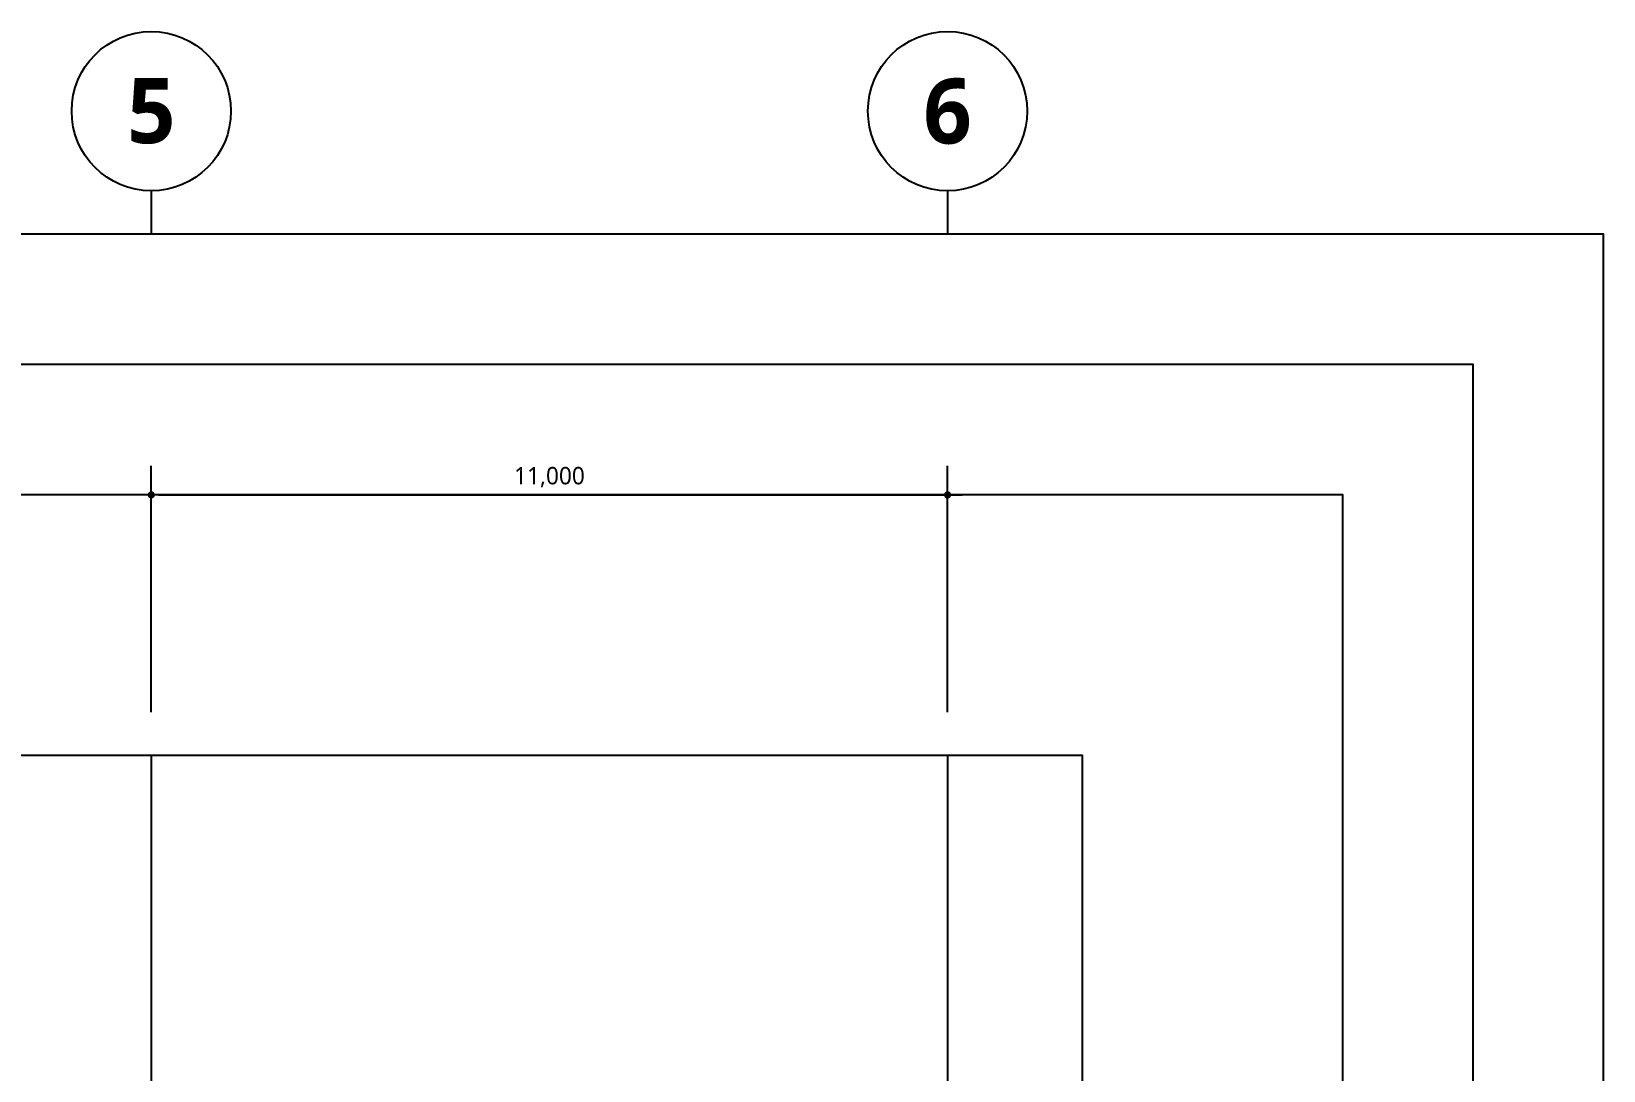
# Model space of a CAD drawing. Header units: millimetres. Extents: x 0 to 672800, y 0 to 118800.
# Drawn here: x 587683 to 609401, y 41095 to 55444 of the extents above; entities that cross this region are included whole.
import ezdxf
from ezdxf.enums import TextEntityAlignment as Align

# ---------------------------------------------------------------- set-up
doc = ezdxf.new("R2010")
doc.units = ezdxf.units.MM
doc.header["$LTSCALE"] = 200
doc.linetypes.add('CEN-GAUN', pattern=[32.2, 30, -1, 0.2, -1])
doc.layers.get('DEFPOINTS').update_dxf_attribs({"color": 137})
doc.layers.add('CEN', color=1, linetype='CEN-GAUN')
doc.layers.add('check', color=61, linetype='Continuous', plot=False)
doc.styles.add('맑은고딕', font='malgun.ttf')
doc.styles.add('스타일2', font='malgunbd.ttf')
doc.dimstyles.new('CJAK', dxfattribs={"dimscale": 200, "dimtxt": 1.2, "dimasz": 0.5, "dimexe": 2, "dimexo": 3, "dimgap": 0.5, "dimtad": 1, "dimdec": 0, "dimzin": 1, "dimdsep": 46, "dimlunit": 6, "dimtxsty": '맑은고딕', "dimblk": 'CJDOT', "dimcen": 0.09, "dimdle": 1, "dimclrd": 256, "dimclre": 256, "dimclrt": 256, "dimadec": 0, "dimazin": 0, "dimtfac": 1, "dimtdec": 0, "dimtix": 1, "dimtmove": 2, "dimatfit": 3, "dimldrblk": 'CJDOT', "dimfxl": 1, "dimtolj": 1, "dimtzin": 1, "dimarcsym": 0})

# ---------------------------------------------------------------- blocks, each defined once
blk = doc.blocks.new('CJDOT')
blk.add_line((-2, 0), (2, 0))
at = {"const_width": 0.5}
blk.add_lwpolyline([(-0.25, 0, 1), (0.25, 0, 1)], format="xyb", close=True, dxfattribs=at)
blk = doc.blocks.new('*D353')
at = {"layer": 'check', "lineweight": -2, "transparency": 16777216}
for p, q in [((589339, 46044), (589339, 49444)), ((600339, 46044), (600339, 49444)), ((589439, 49044), (600239, 49044))]:
    blk.add_line(p, q, dxfattribs=at)
at = {"layer": 'DEFPOINTS', "color": 0, "transparency": 16777216}
for p in [(600339, 49044), (589339, 45444), (600339, 45444)]:
    blk.add_point(p, dxfattribs=at)
at = {"layer": 'check', "lineweight": -2, "transparency": 16777216, "xscale": 100, "yscale": 100, "zscale": 100, "rotation": 180}
blk.add_blockref('CJDOT', (589339, 49044), dxfattribs=at)
at = {"layer": 'check', "lineweight": -2, "transparency": 16777216, "xscale": 100, "yscale": 100, "zscale": 100}
blk.add_blockref('CJDOT', (600339, 49044), dxfattribs=at)
at = {"layer": 'check', "transparency": 16777216, "insert": (594839, 49288), "char_height": 240, "attachment_point": 5, "style": '맑은고딕'}
blk.add_mtext('\\A1;11,000', dxfattribs=at)
blk = doc.blocks.new('x1')
blk.add_line((0, 600), (0, 0))
blk.add_circle((0, 1700), 1100)
at = {"style": '스타일2'}
blk.add_attdef('X', text='', height=900, dxfattribs=at).set_placement((0, 1700), align=Align.MIDDLE)

msp = doc.modelspace()

# ---------------------------------------------------------------- linework, layer by layer
at = {"layer": 'CEN'}
for p, q in [((589339.1, 45443.6), (589339.1, 20890.3)), ((600339.1, 45443.6), (600339.1, 20890.3))]:
    msp.add_line(p, q, dxfattribs=at)
at = {"layer": 'DEFPOINTS'}
for points in [[(609401.1, 13243.6), (609401.1, 52643.6), (571001.5, 52643.6), (571001.5, 13243.6)], [(607601.1, 15043.6), (607601.1, 50843.6), (572801.5, 50843.6), (572801.5, 15043.6)], [(605801.1, 16843.6), (605801.1, 49043.6), (574601.5, 49043.6), (574601.5, 16843.6)], [(602201.1, 20890.3), (602201.1, 45443.6), (578201.5, 45443.6), (578201.5, 20890.3)]]:
    msp.add_lwpolyline(points, close=True, dxfattribs=at)

# ---------------------------------------------------------------- block references
for p, values in [((589339.1, 52643.6), {'X': '5'}), ((600339.1, 52643.6), {'X': '6'})]:
    msp.add_blockref('x1', p, dxfattribs=at).add_auto_attribs(values)

# ---------------------------------------------------------------- dimensions: what is measured, and where the dimension line sits
at = {"layer": 'check'}
dim = msp.add_linear_dim(base=(600339.1, 49043.6), p1=(589339.1, 45443.6), p2=(600339.1, 45443.6), dimstyle='CJAK', dxfattribs=at)
dim.commit()
dim.dimension.update_dxf_attribs({"geometry": '*D353', "text_midpoint": (594839.1, 49288.4)})

doc.saveas('drawing.dxf')
